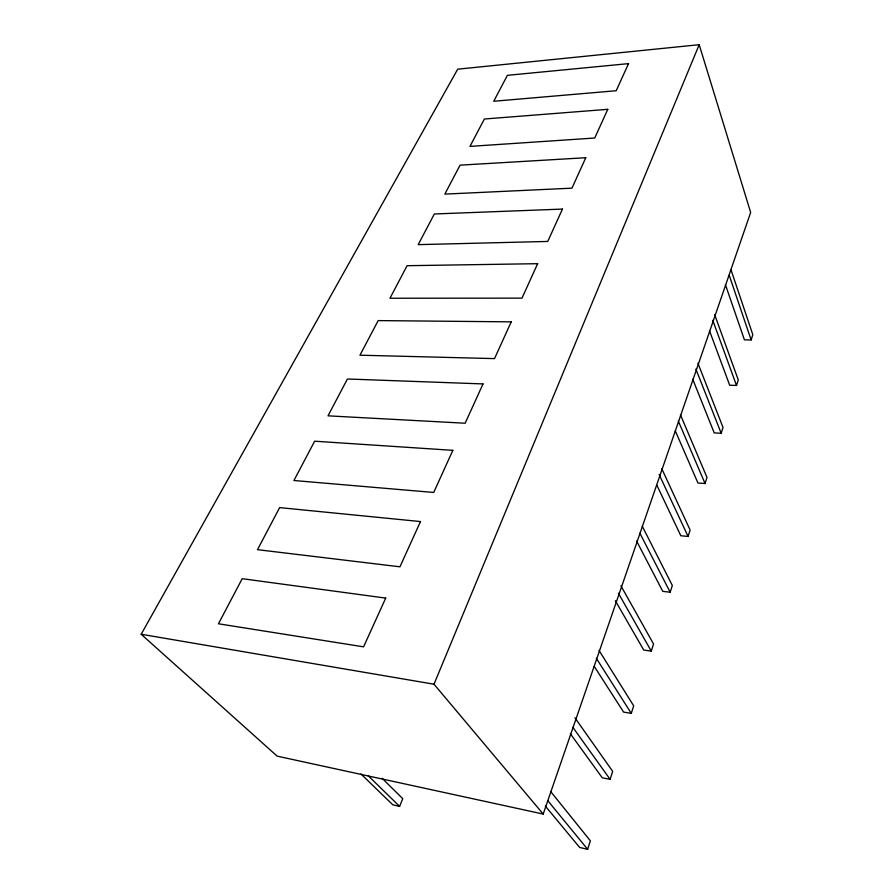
<?xml version="1.0" encoding="UTF-8"?>
<svg xmlns="http://www.w3.org/2000/svg" width="894" height="894" viewBox="0 0 894 894"><rect width="100%" height="100%" fill="white"/><g stroke="black" fill="none" stroke-linecap="round" stroke-linejoin="round"><path stroke-width="1.34" d="M545.295 806.03L579.658 847.467L587.66 849.3L590.375 840.818L550.615 791.481M570.316 733.717L602.265 777.791L610.11 779.344L612.681 771.354L574.898 717.793M594.242 666.399L623.599 712.093L631.276 713.39L633.701 705.858L599.002 650.385M615.329 600.69L643.736 650.05L651.268 651.123L653.548 643.993L620.939 585.838M636.584 541.015L662.778 591.359L670.165 592.23L672.333 585.481L642.261 526.197M656.911 485.286L680.826 535.763L688.067 536.445L690.123 530.041L661.772 468.702M675.272 430.796L697.946 483.006L705.053 483.52L706.998 477.452L680.435 414.749M692.694 379.134L714.217 432.897L721.19 433.266L723.034 427.488L697.923 363.188M709.456 330.657L729.683 385.236L736.522 385.459L738.288 379.972L714.697 314.71M725.392 284.594L744.423 339.832L751.139 339.943L752.815 334.702L731.068 269.999M543.206 814.054L750.658 212.437L699.186 44.7L457.706 69.184L141.185 634.259L277.129 756.134L543.206 814.054L434.003 684.212L141.185 634.259M360.952 773.969L392.812 804.812L399.607 806.366L402.747 798.688L382.118 778.283M434.003 684.212L699.186 44.7M367.937 775.489L399.607 806.366M547.854 800.756L587.66 849.3M572.819 727.269L610.11 779.344M596.287 658.219L631.276 713.39M618.38 593.214L651.268 651.123M639.858 533.148L670.165 592.23M659.124 474.457L688.067 536.445M678.278 420.962L705.053 483.52M695.89 369.088L721.19 433.266M712.764 320.309L736.522 385.459M729.236 275.307L751.139 339.943M385.716 598.097L363.579 646.843L218.449 623.777L242.207 578.686L385.716 598.097M420.493 521.56L399.942 566.807L257.494 549.665L279.643 507.613L420.493 521.56M452.845 450.341L433.713 492.46L293.925 480.514L314.643 441.2L452.845 450.341M483.017 383.928L465.159 423.231L328.009 415.833L347.42 378.989L483.017 383.928M511.223 321.851L494.527 358.606L359.947 355.197L378.173 320.6L511.223 321.851M537.64 263.685L521.995 298.138L389.963 298.238L407.105 265.697L537.64 263.685M562.449 209.084L547.754 241.436L418.191 244.643L434.35 213.979L562.449 209.084M585.782 157.724L571.948 188.165L444.821 194.11L460.075 165.155L585.782 157.724M607.775 109.325L594.734 138.022L469.953 146.392L484.38 119.014L607.775 109.325M628.527 63.63L616.212 90.73L493.734 101.257L507.401 75.331L628.527 63.63"/></g></svg>
